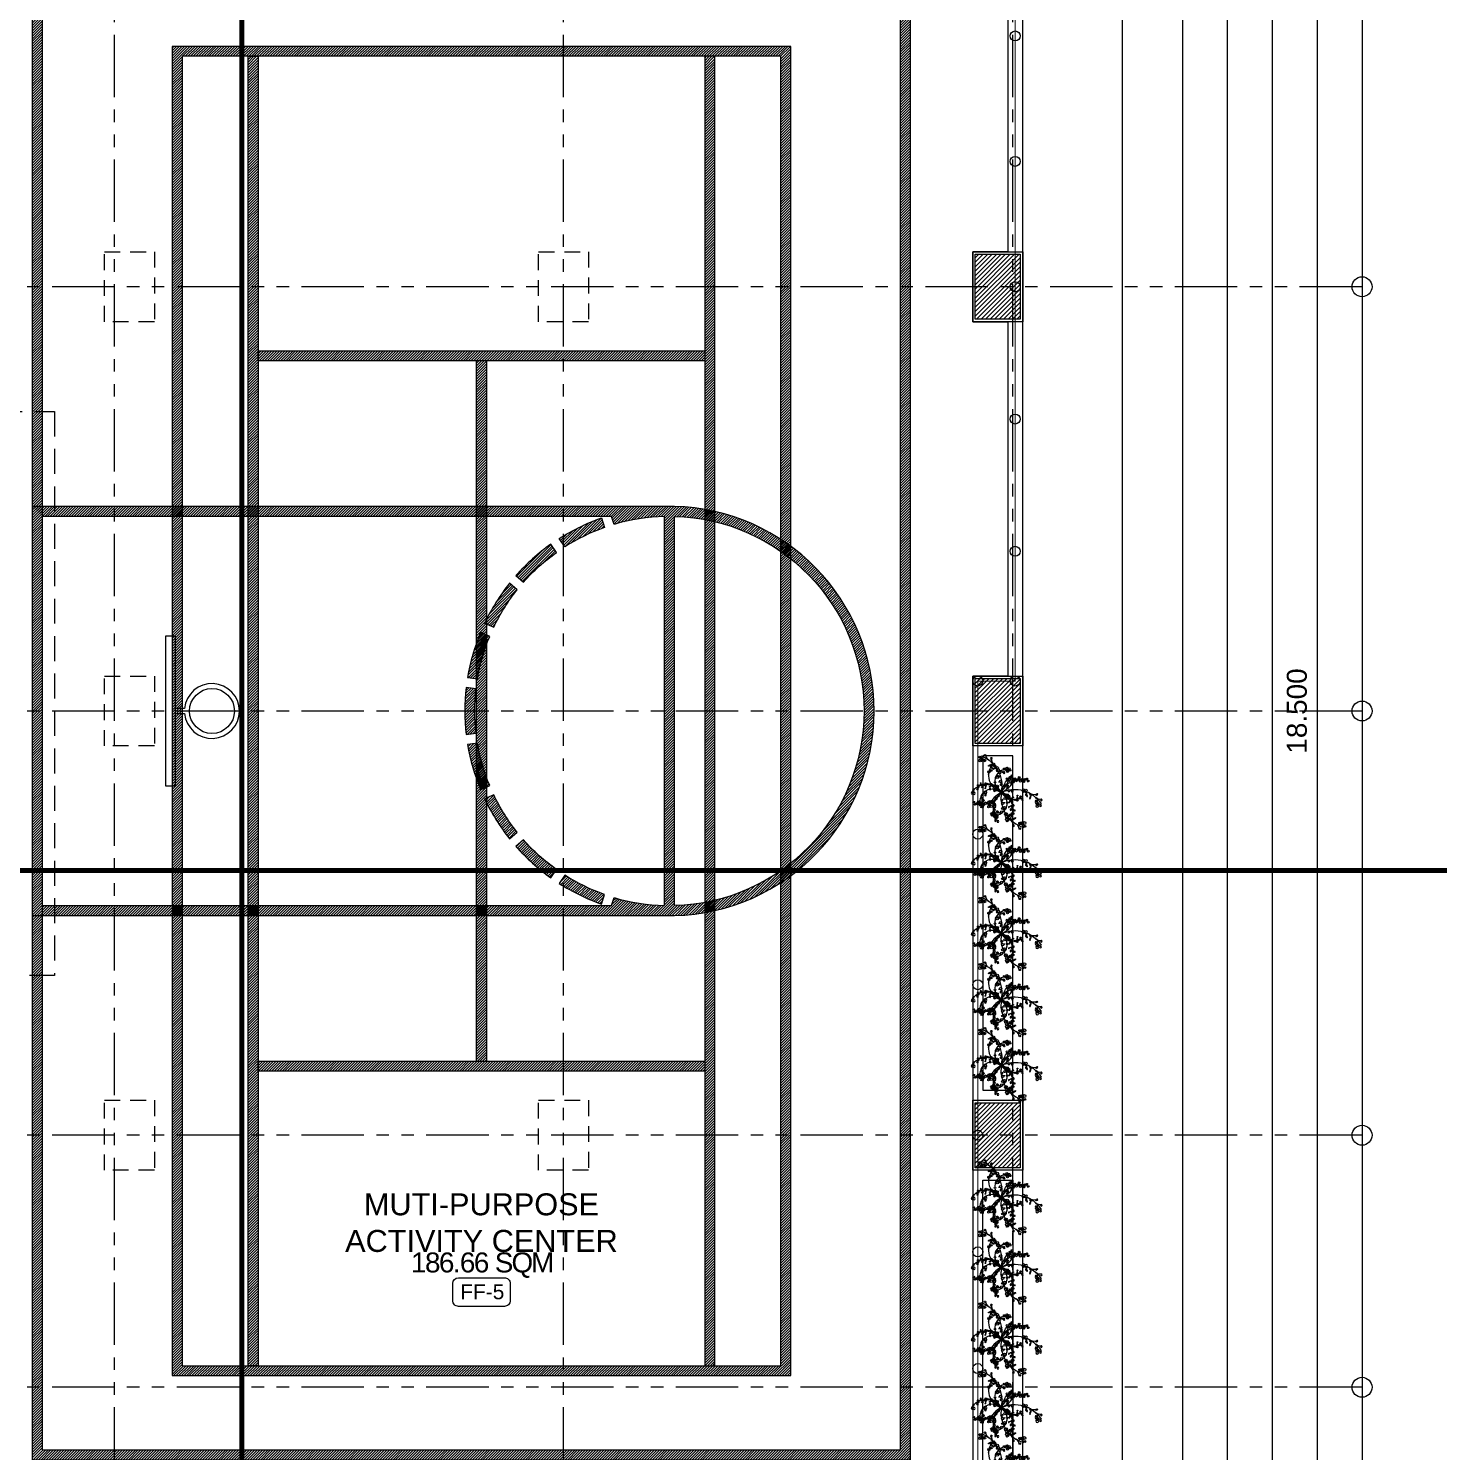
# Model space of a CAD drawing. Header units: metres. Extents: x -12400 to 1, y 0 to 106422.
# Drawn here: x -11994.42 to -11980.29, y 106390.4 to 106404.66 of the extents above; entities that cross this region are included whole.
import ezdxf

# ---------------------------------------------------------------- set-up
doc = ezdxf.new("R2010")
doc.units = ezdxf.units.M
doc.header["$PDMODE"] = 35
for name, pattern in [('CENTER', [2, 1.25, -0.25, 0.25, -0.25]), ('HIDDEN', [0.375, 0.25, -0.125]), ('HIDDEN2', [4.762499999999999, 3.175, -1.5875]), ('PHANTOM2', [1.25, 0.625, -0.125, 0.125, -0.125, 0.125, -0.125])]:
    doc.linetypes.add(name, pattern=pattern)
doc.layers.add('.05 (2)', color=8, linetype='Continuous', lineweight=20, transparency=0.3)
for name, color, linetype, lineweight in [('0.1', 1, 'Continuous', 9), ('A-DIM-100', 8, 'Continuous', 0), ('DIM 001', 251, 'Continuous', 13), ('W', 140, 'Continuous', 80)]:
    doc.layers.add(name, color=color, linetype=linetype, lineweight=lineweight)
for name, color, linetype in [('A-FURN', 1, 'Continuous'), ('AR-HIDDEN LINES', 8, 'HIDDEN2'), ('SCH-FLR', 224, 'Continuous'), ('stone', 15, 'Continuous'), ('txt', 2, 'Continuous')]:
    doc.layers.add(name, color=color, linetype=linetype)
doc.layers.add('GUIDELINES', color=206, linetype='Continuous', plot=False)
doc.styles.add('arial', font='arial.ttf')
doc.styles.add('Arial-Bold', font='arial.ttf')
doc.styles.add('DIMTXT-100', font='arial.ttf')
doc.styles.add('swis721', font='swiss.ttf')
doc.dimstyles.new('D-100', dxfattribs={"dimtxt": 0.2, "dimasz": 0.15, "dimexe": 0.1, "dimexo": 0.1, "dimgap": 0.1, "dimtad": 1, "dimdec": 3, "dimzin": 4, "dimdsep": 46, "dimtxsty": 'DIMTXT-100', "dimblk": 'ARCHTICK', "dimcen": 0.2, "dimdle": 0.1, "dimclrd": 8, "dimclre": 8, "dimclrt": 2, "dimadec": 0, "dimazin": 1, "dimtfac": 1, "dimtdec": 3, "dimtofl": 0, "dimtmove": 2, "dimatfit": 3, "dimfxl": 1, "dimarcsym": 0})
doc.dimstyles.new('DIM 200', dxfattribs={"dimtxt": 200, "dimasz": 1, "dimexe": 0, "dimexo": 40, "dimgap": 50, "dimtad": 1, "dimtoh": 1, "dimdec": 0, "dimlfac": 2, "dimtxsty": 'swis721', "dimblk": 'CIR', "dimcen": 0, "dimclrd": 155, "dimclre": 155, "dimclrt": 4, "dimadec": 0, "dimazin": 0, "dimtfac": 1, "dimtdec": 0, "dimtix": 1, "dimtmove": 1, "dimatfit": 3, "dimldrblk": 'CIR', "dimfxl": 0, "dimarcsym": 0})
pattern_1 = [(45, (-1778.118195197185, 422.8638645163301), (-0.01325825214724777, 0.01325825214724777), [])]
pattern_2 = [(45, (-1818.329662423383, 420.7221978496673), (-0.01325825214724777, 0.01325825214724777), [])]

# ---------------------------------------------------------------- blocks, each defined once
blk = doc.blocks.new('CIR')
at = {"color": 4}
blk.add_circle((0, 0), 50, dxfattribs=at)
blk = doc.blocks.new('plann')
at = {"layer": '.05 (2)'}
for centre, radius in [((100745.621851946, 209025.0838661411), 8.085483303578684), ((100750.2072398642, 209000.8601453253), 11.07735672438507), ((100766.6371058917, 209017.0976333781), 7.460537794825279), ((100789.5106441566, 208998.2413886746), 7.268353060690103), ((100812.1101617445, 208962.2331520323), 7.464951094189139), ((100832.089378386, 208962.2331520323), 6.357039244867514), ((100895.7318915195, 208965.4344029367), 11.81754351106629), ((100944.879356222, 209003.570155864), 9.17182806530626), ((100962.6008570934, 208968.4853238121), 7.290490939426003), ((101010.5985096632, 208948.9089217423), 13.70517436788927), ((101052.2531128934, 209014.9061583568), 2.978273743608588), ((101053.1112415855, 209029.9633624847), 3.062373412504849), ((101059.2210045914, 209029.8867683086), 4.275672750071239), ((101069.4000367151, 209001.9353060658), 7.670635745195717), ((101107.7759025275, 209000.8080532975), 8.003301822677859), ((101110.1140378918, 208971.85187604), 10.12353686893766), ((101126.5044688988, 208978.1153666071), 6.555605058917853), ((100659.4860021454, 208861.0975664339), 12.24301896135029), ((100661.7939572996, 208840.2053467846), 3.946556839840763), ((100669.2857242027, 208829.9099202663), 4.454997284052398), ((100680.1931692238, 208870.9909652306), 13.54692480060024), ((100670.6216227025, 208859.0939052666), 3.092415733521642), ((100774.7145918194, 208900.0558134797), 9.993945231125123), ((100805.9683169139, 208906.9569148438), 8.067618562668352), ((100820.8433287043, 208853.8686213731), 11.4382336774981), ((100816.2883045839, 208842.2273123407), 5.784496846844907), ((100842.3098469666, 208868.8194274311), 10.95636895134108), ((100880.3763078245, 208908.4128147956), 1.918703915955601), ((100907.3209787775, 208892.5700341146), 3.305389723679367), ((100926.985616614, 208945.8208427343), 9.783851448644857), ((100977.6659181044, 208843.7874785104), 7.024356077515585), ((100980.8732663544, 208857.6165741197), 7.538193881427655), ((100995.2346058625, 208859.2727319846), 8.307801194552669), ((101016.5822429947, 208930.1373027821), 8.003301822677859), ((101018.8820588449, 208948.9089217423), 8.283549181661717), ((101044.560453168, 208886.3343448428), 5.822243916915897), ((101048.8026029354, 208925.5980617451), 9.707665154187318), ((101054.1622421499, 208891.5103094891), 7.434371180747211), ((101059.3259177333, 208856.6158318615), 7.587899926938496), ((101066.8304214346, 208860.3443994232), 8.379725047090803), ((101069.954064342, 208833.4912757028), 7.993369974879379), ((101067.366597478, 208912.2921648995), 2.469873575679715), ((101082.4583476409, 208841.1285766108), 8.86998896145972), ((101082.909246586, 208886.1536912228), 7.257401672660032), ((101089.9543741972, 208861.1321295017), 8.443677768808028), ((100551.3476712062, 208746.4131811285), 6.936586703684385), ((100571.2008211272, 208700.8956218266), 8.613753629261224), ((100573.3654600033, 208805.2867176271), 5.170793612011959), ((100582.0640172503, 208803.5704782944), 4.813583393958625), ((100587.0068871014, 208723.0889024155), 6.375570604398656), ((100601.3720187852, 208706.7657000444), 13.45095243587666), ((100600.0887835105, 208737.7556696756), 10.18360931881298), ((100599.6105993985, 208749.2262873613), 7.173131648582058), ((100613.2237509054, 208810.9021766099), 3.324343804959784), ((100631.5149138632, 208822.7342897207), 6.396539727507787), ((100631.7700065326, 208804.9635599669), 0.9703809477793424), ((100639.5727116704, 208796.4687491193), 4.37932962711597), ((100644.6525830034, 208786.7897088045), 4.1366484467798), ((100663.0426005321, 208816.1826849087), 4.681373059413653), ((100802.1945470968, 208768.5000546281), 5.995329890825713), ((100803.5851496345, 208723.0975345954), 3.575175391415704), ((100808.4620886795, 208790.1838676108), 6.232150611132645), ((100816.5947332833, 208728.3529204531), 7.094645636624513), ((100817.6962215985, 208753.2679823784), 3.989070774101368), ((100820.3568490968, 208766.8767781619), 6.485717049513394), ((100820.3497272058, 208817.3041457638), 5.009697050275178), ((100821.2900018059, 208742.9003055019), 3.869804670435259), ((100829.5837676327, 208806.1981068233), 3.7874320322085), ((100836.4195552253, 208739.4751541717), 6.75019049837332), ((100846.3315880805, 208766.9895064644), 3.345732561189016), ((100967.4339805045, 208807.7518499441), 10.94759900930381), ((100965.9235846536, 208708.6240812832), 3.371881778273964), ((100973.6177242525, 208741.7410282661), 9.261978152497846), ((100978.1531664414, 208776.0989292136), 8.294698797427847), ((100976.9547464144, 208705.294021797), 6.239215643356137), ((100984.6474061398, 208726.4986424579), 5.634827497598689), ((100984.8635601572, 208713.3245132574), 4.637659565206861), ((100987.6727299541, 208750.4712336711), 4.672939461707322), ((100992.5713864746, 208764.2823559741), 5.626821826004996), ((101007.8818274665, 208751.832413939), 8.069680678083827), ((100976.0614577967, 208671.7615382185), 7.574233475647392), ((100990.7909315688, 208699.632446557), 6.391792528476597), ((100995.3604725424, 208683.5477538828), 6.354905336346801)]:
    blk.add_circle(centre, radius, dxfattribs=at)
for centre, radius, start, end in [((100757.7749023269, 209005.7552351885), 14.19624947822105, 74.0788418427666, 187.3830743059856), ((100766.6239410771, 209028.9066752879), 10.71426508150137, 170.3156789016703, 242.4547340089757), ((100666.5936374505, 208808.3723289863), 231.4626282387932, 26.44609355556747, 65.74743849598423), ((100785.9121410696, 208963.0197021385), 39.11857111562234, 76.97343908289388, 117.3946915093492), ((100831.3746250868, 208949.5615439552), 17.10497891439347, 74.02210951754645, 182.4512948644913), ((101024.0699089631, 208869.0387784351), 156.108408346093, 48.62980157118395, 164.2337554479626), ((100970.8331618532, 208858.0750470047), 110.7167560323819, 359.6919777368823, 151.1750402264711), ((100991.1646765269, 208945.3622507437), 23.91661243404337, 330.6128488141759, 45.349849549443), ((101037.7569352096, 209046.3867294655), 22.48292034580389, 252.0243508802548, 322.6590351494019), ((101025.1784691526, 208986.1927931329), 41.11927067442708, 6.579238590879068, 67.76671035253455), ((101067.1306001391, 208978.4125694909), 49.21964823284702, 343.6801977205684, 23.15040319556208), ((100830.2706620397, 208636.3650812001), 278.5185080152134, 81.00124592277953, 164.2084522966925), ((100573.3654600033, 208890.3024539099), 85.01573628271606, 267.8698849563244, 327.0518372679477), ((100711.9093334971, 208835.6755165077), 47.46678833367289, 131.9264359433871, 201.5020044098311), ((100809.5504794148, 208887.5597105483), 26.54769121830601, 99.30225832243055, 195.8875743002008), ((100934.0683168822, 208802.8540223371), 124.1869045539794, 119.01410487329, 207.5699519176917), ((100866.1799803205, 208846.0540273988), 51.6032068875539, 188.3536380124137, 227.5540028513952), ((100850.0395385851, 208867.2954465035), 18.29317042138473, 142.8301150978964, 243.4099857569715), ((100792.6960597456, 208728.4557739701), 200.180824370941, 350.5395655645809, 66.08843573451264), ((100990.4106075151, 208940.7147232976), 92.45038727953717, 238.2011879067397, 266.1966571418652), ((101015.8194246455, 208920.0414167429), 41.00865955405207, 321.3453351757134, 12.64729817253782), ((101015.4793976596, 208902.1453448826), 62.97380396869414, 323.5016736571558, 348.094159491438), ((101073.8790587283, 208853.157540755), 8.803395698877162, 263.3834659534638, 29.405046788485), ((101089.9543741972, 208861.1321295017), 8.943189547697488, 199.9886250857053, 324.2132236102335), ((100544.2517885149, 208805.0735753149), 53.59892302099794, 274.3408343153555, 331.7126398384247), ((100621.401281838, 208692.6779406825), 50.86862037601054, 126.3607300321879, 170.7032896794579), ((96917.86482984602, 207333.9061353596), 3931.026404809947, 20.44064900759552, 21.27791524525765), ((100663.4030599091, 208826.1884444212), 38.0939074658779, 181.8348119607192, 245.8861765306702), ((100792.553250015, 208790.1564751085), 17.89713448027328, 289.4924082757853, 5.513537759974456), ((100793.5638625278, 208747.9049942974), 26.75511637324107, 285.120667551029, 17.47060246660466), ((100856.6355316661, 208778.1205864533), 43.61370357672958, 184.8561881351438, 250.1853941278239), ((100841.1585979062, 208837.198081904), 68.7234802586334, 245.9745785185244, 275.3638009103012), ((100917.2221058207, 208799.9864002769), 56.62664799273293, 332.1199279392443, 32.83436803659832), ((100960.3200593703, 208740.7116692563), 32.57319139311319, 279.9057956567798, 353.6084079189347), ((101654.3096225544, 208064.4748729865), 966.1454159009793, 133.4861568557097, 135.2111603395013), ((100978.5287285032, 208731.3742014536), 35.77908434883926, 28.48969400056349, 72.26369714491295), ((100965.3853920938, 208699.9883189431), 25.16292248803045, 271.2255537404903, 349.8472060698725), ((100995.3604725424, 208690.6791301219), 7.131376239086489, 136.889628398624, 315.0951090144598)]:
    blk.add_arc(centre, radius, start, end, dxfattribs=at)
blk = doc.blocks.new('ROOFDECKCOL')
h = blk.add_hatch()
h.set_pattern_fill('ANSI31', color=8, scale=0.01)
h.set_pattern_definition([(45, (11975.8129679257, -106287.5702236537), (-0.02245064030267288, 0.02245064030267288), [])])
h.paths.add_polyline_path([(0.02499999999236024, 18.02499999997963), (0.4749999999930878, 18.02499999997963), (0.4749999999930878, 18.67499999998836), (0.02499999999236024, 18.67499999998836)])
h.paths.add_polyline_path([(4.924999999993815, 18.67499999998836), (4.924999999993815, 18.22499999997672), (4.274999999994179, 18.22499999997672), (4.274999999994179, 18.67499999998836)])
h.paths.add_polyline_path([(9.174999999993815, 18.02499999997963), (8.724999999993088, 18.02499999997963), (8.724999999993088, 18.67499999998836), (9.174999999993815, 18.67499999998836)])
h.paths.add_polyline_path([(13.42499999999382, 17.52499999997963), (13.42499999999382, 17.97499999999127), (12.77499999999418, 17.97499999999127), (12.77499999999418, 17.52499999997963)])
h.paths.add_polyline_path([(17.02499999999236, 18.02499999997963), (17.47499999999309, 18.02499999997963), (17.47499999999309, 18.67499999998836), (17.02499999999236, 18.67499999998836)])
h.paths.add_polyline_path([(21.27499999999236, 18.67499999998836), (21.27499999999236, 18.22499999997672), (21.924999999992, 18.22499999997672), (21.924999999992, 18.67499999998836)])
h.paths.add_polyline_path([(26.174999999992, 18.02499999997963), (25.72499999999127, 18.02499999997963), (25.72499999999127, 18.67499999998836), (26.174999999992, 18.67499999998836)])
h.paths.add_polyline_path([(26.174999999992, 13.27499999997963), (25.72499999999127, 13.27499999997963), (25.72499999999127, 13.92499999998836), (26.174999999992, 13.92499999998836)])
h.paths.add_polyline_path([(26.174999999992, 9.024999999979627), (25.72499999999127, 9.024999999979627), (25.72499999999127, 9.674999999988358), (26.174999999992, 9.674999999988358)])
h.paths.add_polyline_path([(26.174999999992, 4.774999999979627), (25.72499999999127, 4.774999999979627), (25.72499999999127, 5.424999999988358), (26.174999999992, 5.424999999988358)])
h.paths.add_polyline_path([(26.174999999992, 0.02499999999417923), (25.72499999999127, 0.02499999999417923), (25.72499999999127, 0.6750000000029104), (26.174999999992, 0.6750000000029104)])
h.paths.add_polyline_path([(21.27499999999236, 0.02499999999417923), (21.27499999999236, 0.4750000000058208), (21.924999999992, 0.4750000000058208), (21.924999999992, 0.02499999999417923)])
h.paths.add_polyline_path([(17.02499999999236, 0.02499999999417923), (17.47499999999309, 0.02499999999417923), (17.47499999999309, 0.6750000000029104), (17.02499999999236, 0.6750000000029104)])
h.paths.add_polyline_path([(13.42499999999382, 1.024999999994179), (13.42499999999382, 1.475000000005821), (12.77499999999418, 1.475000000005821), (12.77499999999418, 1.024999999994179)])
h.paths.add_polyline_path([(9.174999999993815, 0.02499999999417923), (8.724999999993088, 0.02499999999417923), (8.724999999993088, 0.6750000000029104), (9.174999999993815, 0.6750000000029104)])
h.paths.add_polyline_path([(4.924999999993815, 0.02499999999417923), (4.924999999993815, 0.4750000000058208), (4.274999999994179, 0.4750000000058208), (4.274999999994179, 0.02499999999417923)])
h.paths.add_polyline_path([(0.0249999999996362, 0.02499999999417923), (0.4250000000010914, 0.02499999999417923), (0.4250000000010914, 0.4250000000029104), (0.0249999999996362, 0.4250000000029104)])
h.paths.add_polyline_path([(0.02499999999236024, 9.024999999979627), (0.4749999999930878, 9.024999999979627), (0.4749999999930878, 9.674999999988358), (0.02499999999236024, 9.674999999988358)])
h.paths.add_polyline_path([(0.02499999999236024, 13.27499999997963), (0.4749999999930878, 13.27499999997963), (0.4749999999930878, 13.92499999998836), (0.02499999999236024, 13.92499999998836)])
at = {"color": 8, "linetype": 'HIDDEN2', "ltscale": 0.05}
for p, q in [((16.99999999999272, 13.24999999998545), (16.99999999999272, 13.94999999998254)), ((16.99999999999272, 13.94999999998254), (17.49999999999272, 13.94999999998254)), ((17.49999999999272, 13.94999999998254), (17.49999999999272, 13.24999999998545)), ((21.34999999999309, 13.24999999998545), (21.34999999999309, 13.94999999998254)), ((21.34999999999309, 13.94999999998254), (21.84999999999309, 13.94999999998254)), ((21.84999999999309, 13.94999999998254), (21.84999999999309, 13.24999999998545)), ((17.49999999999272, 13.24999999998545), (16.99999999999272, 13.24999999998545)), ((21.84999999999309, 13.24999999998545), (21.34999999999309, 13.24999999998545)), ((16.99999999999272, 8.999999999985448), (16.99999999999272, 9.699999999982538)), ((16.99999999999272, 9.699999999982538), (17.49999999999272, 9.699999999982538)), ((17.49999999999272, 9.699999999982538), (17.49999999999272, 8.999999999985448)), ((17.49999999999272, 8.999999999985448), (16.99999999999272, 8.999999999985448)), ((16.99999999999272, 4.749999999985448), (16.99999999999272, 5.449999999982538)), ((16.99999999999272, 5.449999999982538), (17.49999999999272, 5.449999999982538)), ((17.49999999999272, 5.449999999982538), (17.49999999999272, 4.749999999985448)), ((21.34999999999309, 4.749999999985448), (21.34999999999309, 5.449999999982538)), ((21.34999999999309, 5.449999999982538), (21.84999999999309, 5.449999999982538)), ((21.84999999999309, 5.449999999982538), (21.84999999999309, 4.749999999985448)), ((17.49999999999272, 4.749999999985448), (16.99999999999272, 4.749999999985448)), ((21.84999999999309, 4.749999999985448), (21.34999999999309, 4.749999999985448))]:
    blk.add_line(p, q, dxfattribs=at)
at = {"color": 7}
for points in [[(26.19999999999163, 13.24999999998545), (25.69999999999163, 13.24999999998545), (25.69999999999163, 13.94999999998254), (26.19999999999163, 13.94999999998254)], [(26.19999999999163, 8.999999999985448), (25.69999999999163, 8.999999999985448), (25.69999999999163, 9.699999999982538), (26.19999999999163, 9.699999999982538)], [(26.19999999999163, 4.749999999985448), (25.69999999999163, 4.749999999985448), (25.69999999999163, 5.449999999982538), (26.19999999999163, 5.449999999982538)]]:
    blk.add_lwpolyline(points, close=True, dxfattribs=at)
at = {"layer": 'stone', "color": 5}
for points in [[(26.174999999992, 13.27499999997963), (25.72499999999127, 13.27499999997963), (25.72499999999127, 13.92499999998836), (26.174999999992, 13.92499999998836)], [(26.174999999992, 9.024999999979627), (25.72499999999127, 9.024999999979627), (25.72499999999127, 9.674999999988358), (26.174999999992, 9.674999999988358)], [(26.174999999992, 4.774999999979627), (25.72499999999127, 4.774999999979627), (25.72499999999127, 5.424999999988358), (26.174999999992, 5.424999999988358)]]:
    blk.add_lwpolyline(points, close=True, dxfattribs=at)
blk = doc.blocks.new('FP_ROOFDECK')
at = {"layer": 'AR-HIDDEN LINES'}
h = blk.add_hatch(dxfattribs=at)
h.set_pattern_fill('ANSI31', color=256, scale=0.15)
h.set_pattern_definition(pattern_1)
h.paths.add_polyline_path([(25.97748595194389, 17.74999999998545), (17.37748595201629, 17.74999999998545), (17.37748595209268, 2.949999999982538), (25.97748595202211, 2.949999999982538)], flags=16)
h.paths.add_polyline_path([(26.07748595194425, 17.84999999997672), (17.2774859520141, 17.84999999997672), (17.27748595209414, 2.849999999976717), (26.07748595202247, 2.849999999976717)])
h = blk.add_hatch(dxfattribs=at)
h.set_pattern_fill('ANSI31', color=256, scale=0.15)
h.set_pattern_definition(pattern_1)
h.paths.add_polyline_path([(25.97748595194389, 17.74999999998545), (17.37748595201629, 17.74999999998545), (17.37748595209268, 2.949999999982538), (25.97748595202211, 2.949999999982538)], flags=16)
h.paths.add_polyline_path([(26.07748595194425, 17.84999999997672), (17.2774859520141, 17.84999999997672), (17.27748595209414, 2.849999999976717), (26.07748595202247, 2.849999999976717)])
h = blk.add_hatch(dxfattribs=at)
h.set_pattern_fill('ANSI31', color=256, scale=0.15)
h.set_pattern_definition(pattern_2)
h.paths.add_polyline_path([(24.87748595205449, 17.00833333331684), (18.67748595205376, 17.00833333331684), (18.67748595205376, 3.691666666651145), (24.87748595205449, 3.691666666651145)])
h.paths.add_polyline_path([(24.77748595205412, 16.90833333331102), (18.77748595205412, 16.90833333331102), (18.77748595205412, 3.791666666642413), (24.77748595205412, 3.791666666642413)], flags=16)
h.paths.add_polyline_path([(24.11498595205376, 16.90833333331102), (24.01498595205339, 16.90833333331102), (24.01498595205339, 3.791666666642413), (24.11498595205376, 3.791666666642413)], flags=0)
h.paths.add_polyline_path([(19.43998595205449, 16.90833333331102), (19.53998595205485, 16.90833333331102), (19.53998595205485, 3.791666666642413), (19.43998595205449, 3.791666666642413)], flags=0)
h = blk.add_hatch(dxfattribs=at)
h.set_pattern_fill('ANSI31', color=256, scale=0.15)
h.set_pattern_definition(pattern_2)
h.paths.add_polyline_path([(24.87748595205449, 17.00833333331684), (18.67748595205376, 17.00833333331684), (18.67748595205376, 3.691666666651145), (24.87748595205449, 3.691666666651145)])
h.paths.add_polyline_path([(24.77748595205412, 16.90833333331102), (18.77748595205412, 16.90833333331102), (18.77748595205412, 3.791666666642413), (24.77748595205412, 3.791666666642413)], flags=16)
h.paths.add_polyline_path([(24.11498595205376, 16.90833333331102), (24.01498595205339, 16.90833333331102), (24.01498595205339, 3.791666666642413), (24.11498595205376, 3.791666666642413)], flags=0)
h.paths.add_polyline_path([(19.43998595205449, 16.90833333331102), (19.53998595205485, 16.90833333331102), (19.53998595205485, 3.791666666642413), (19.43998595205449, 3.791666666642413)], flags=0)
h = blk.add_hatch(dxfattribs=at)
h.set_pattern_fill('ANSI31', color=256, scale=0.15)
h.set_pattern_definition(pattern_2)
h.paths.add_polyline_path([(24.11498595205376, 16.90833333331102), (24.01498595205339, 16.90833333331102), (24.01498595205339, 3.791666666642413), (24.11498595205376, 3.791666666642413)])
h.paths.add_polyline_path([(19.43998595205449, 16.90833333331102), (19.53998595205485, 16.90833333331102), (19.53998595205485, 3.791666666642413), (19.43998595205449, 3.791666666642413)])
h.paths.add_polyline_path([(19.53998595205485, 13.85833333332266), (19.53998595205485, 13.95833333331393), (24.01498595205339, 13.95833333331393), (24.01498595205339, 13.85833333332266)])
h.paths.add_polyline_path([(19.53998595205485, 6.741666666654055), (19.53998595205485, 6.841666666645324), (24.01498595205339, 6.841666666645324), (24.01498595205339, 6.741666666654055)])
h.paths.add_polyline_path([(21.72748595205485, 13.85833333332266), (21.82748595205339, 13.85833333332266), (21.82748595205339, 6.841666666645324), (21.72748595205485, 6.841666666645324)])
h = blk.add_hatch(dxfattribs=at)
h.set_pattern_fill('ANSI31', color=256, scale=0.15)
h.set_pattern_definition(pattern_1)
h.paths.add_polyline_path([(23.61081928538806, 12.29935886894236, 0.06568012626958226), (23.10697401680409, 12.21969393709151), (23.08092785591725, 12.29999999998836), (21.77748595205412, 12.29999999998836), (21.77748595205412, 12.39999999997963), (23.71081928538661, 12.39999999997963), (23.71081928538661, 12.39939015317941, -0.4070870297316802), (25.71081928538661, 10.34999999997672), (25.61081928538806, 10.34999999997672, 0.4067224467376107), (23.71081928538661, 12.29935886894236), (23.71081928538661, 10.34999999997672), (23.61081928538806, 10.34999999997672)])
h.paths.add_polyline_path([(23.61081928538806, 10.34999999997672), (23.71081928538661, 10.34999999997672), (23.71081928538661, 8.400641131025623, 0.4067224467376113), (25.61081928538806, 10.34999999997672), (25.71081928538661, 10.34999999997672, -0.407087029731682), (23.71081928538661, 8.300609846788575), (23.71081928538661, 8.299999999988358), (21.77748595205412, 8.299999999988358), (21.77748595205412, 8.399999999979627), (23.08092785591725, 8.399999999979627), (23.10697401680409, 8.48030606287648, 0.06568012626958225), (23.61081928538806, 8.400641131025623)])
h.paths.add_polyline_path([(17.27748595205412, 10.34999999997672), (17.37748595205449, 10.34999999997672), (17.37748595205449, 8.399999999979627), (21.77748595205412, 8.399999999979627), (21.77748595205412, 8.299999999988358), (17.27748595205412, 8.299999999988358)])
h.paths.add_polyline_path([(17.27748595205412, 12.39999999997963), (21.77748595205412, 12.39999999997963), (21.77748595205412, 12.29999999998836), (17.37748595205449, 12.29999999998836), (17.37748595205449, 10.34999999997672), (17.27748595205412, 10.34999999997672)])
h.paths.add_polyline_path([(22.98099092456687, 12.28399415711465), (23.01185206558512, 12.18884244772198, 0.05708245785468814), (22.61287862896097, 11.99448179696628), (22.55697589907504, 12.07743444982043, -0.05771010544718863)], flags=17)
h.paths.add_polyline_path([(22.47404918920074, 12.02154920320027), (22.52995191908667, 11.93859655034612, 0.05708245785471925), (22.2000419128708, 11.64175441469706), (22.12343236398374, 11.70607575520989, -0.05771010544716729)], flags=17)
h.paths.add_polyline_path([(22.05913113962561, 11.62949016552011), (22.13574068851449, 11.56516882502183, 0.05708245785479207), (21.90047576061988, 11.18886272702366), (21.80909979607895, 11.22956519536092, -0.05771010544720956)], flags=17)
h.paths.add_polyline_path([(21.77748595205412, 11.13417504564859), (21.85978602174873, 11.09751533980307, 0.03280480981464033), (21.77748595205412, 10.85552502959035)])
h.paths.add_polyline_path([(21.76841005720962, 11.13821780814033), (21.77748595205412, 11.13417504564859), (21.77748595205412, 10.85552502959035, 0.02423227119372302), (21.73740891849229, 10.67092454021622), (21.63835194858984, 10.68485201444128, -0.05771010544718917)])
h.paths.add_polyline_path([(21.62442883010408, 10.58582602404931), (21.72348580000653, 10.57189854982425, 0.02851801699398321), (21.71081928538661, 10.34999999997672), (21.61081928538624, 10.34999999997672, -0.02883106752500124)])
h.paths.add_polyline_path([(21.61081928538624, 10.34999999997672), (21.71081928538661, 10.34999999997672, 0.02851801699394674), (21.72348580000653, 10.12810145012918), (21.62442883010408, 10.11417397590412, -0.02883106752498043)])
h.paths.add_polyline_path([(21.63835194858984, 10.01514798552671), (21.73740891849229, 10.02907545975177, 0.02423227119373619), (21.77748595205412, 9.844474970377632), (21.77748595205412, 9.565824954319396), (21.7684100572078, 9.561782191813109, -0.05771010544718419)])
h.paths.add_polyline_path([(21.77748595205412, 9.844474970377632, 0.03280480981464923), (21.85978602174873, 9.602484660164919), (21.77748595205412, 9.565824954319396)])
h.paths.add_polyline_path([(21.80909979607895, 9.470434804607066), (21.90047576061988, 9.511137272944325, 0.05708245785470416), (22.13574068851267, 9.134831174946157), (22.05913113962561, 9.070509834433324, -0.05771010544716752)], flags=17)
h = blk.add_hatch(dxfattribs=at)
h.set_pattern_fill('ANSI31', color=256, scale=0.15)
h.set_pattern_definition(pattern_1)
h.paths.add_polyline_path([(22.2000419128708, 9.058245585256373), (22.12343236398374, 8.993924244758091, 0.05771010544718332), (22.47404918920074, 8.678450796753168), (22.52995191908667, 8.761403449621866, -0.05708245785473025)])
h.paths.add_polyline_path([(22.61287862896097, 8.705518203001702), (22.55697589907504, 8.622565550147556, 0.05771010544719091), (22.98099092456687, 8.416005842853338), (23.01185206558512, 8.511157552246004, -0.05708245785477437)])
at = {"color": 1}
blk.add_lwpolyline([(10.20000000000073, 20.69999999998254), (0, 20.69999999998254), (0, 0), (11.20000000000073, 0), (11.20000000000073, 1), (16.99999999999636, 1), (16.99999999999636, 0), (28.19999999999891, 0), (28.19999999999891, 20.69999999998254), (18.00000000001819, 20.69999999998254)], dxfattribs=at)
at = {"color": 3}
for points in [[(18, 1), (27.19999999999891, 1), (27.19999999999891, 19.69999999998254)], [(27.05000000000473, 18.99999999998545), (27.05000000000473, 14.94999999998254), (26.69999999999891, 14.94999999998254), (26.69999999999891, 14.24999999998545), (27.05000000000473, 14.24999999998545), (27.05000000000473, 10.69999999998254), (26.69999999999891, 10.69999999998254), (26.70000000000073, 1.499999999985448), (18.5, 1.499999999985448)]]:
    blk.add_lwpolyline(points, dxfattribs=at)
at = {"color": 2, "linetype": 'HIDDEN2', "ltscale": 0.05}
blk.add_lwpolyline([(18.07500000001892, 19.62500000005821, 0.01, 0.01, 0), (27.12499999998181, 19.62500000005821, 0.01, 0.01, 0), (27.12499999998181, 10.65000000005239, 0.01, 0.01, 0), (26.75000000001637, 10.65000000005239, 0.01, 0.01, 0), (26.75000000001819, 1.450000000055297, 0.01, 0.01, 0), (18.07500000000073, 1.44999999992433, 0.01, 0.01, 0), (18.07500000000073, 2.100000000122236, 0.01, 0.01, 0), (16.84999999999673, 2.100000000034925, 0, 0, 0)], format="xyseb", dxfattribs=at)
at = {"color": 2, "linetype": 'HIDDEN'}
blk.add_lwpolyline([(10.92500000000473, 13.34999999988941), (17.49999999999818, 13.34999999988941), (17.49999999999818, 7.699999999982538), (10.92500000000473, 7.699999999982538)], close=True, dxfattribs=at)
at = {"color": 1}
for points in [[(26.80000000000109, 6.55000000000291), (27.09999999999854, 6.55000000000291), (27.09999999999854, 9.899999999979627), (26.80000000000109, 9.899999999979627)], [(26.80000000000109, 5.649999999979627), (27.09999999999854, 5.649999999979627), (27.09999999999854, 1.80000000000291), (26.80000000000109, 1.80000000000291)]]:
    blk.add_lwpolyline(points, close=True, dxfattribs=at)
for centre in [(27.12499999998181, 17.11250000003201), (27.12499999997999, 15.85625000001164), (27.12499999997999, 14.60000000000582), (27.12499999997999, 13.27500000002328), (27.12499999998181, 11.95000000004075), (26.75000000001637, 10.65000000005239), (27.12499999998181, 10.65000000005239), (26.75000000001637, 9.11666666669771), (26.75000000001637, 7.608333333322662), (26.75000000000182, 6.100000000005821), (26.75000000003456, 4.931249999994179), (26.75000000005275, 3.762500000011642)]:
    blk.add_circle(centre, 0.05)
at = {"layer": '0.1'}
for points in [[(26.07748595194425, 17.84999999997672), (17.2774859520141, 17.84999999997672), (17.27748595209414, 2.849999999976717), (26.07748595202247, 2.849999999976717)], [(26.07748595194425, 17.84999999997672), (17.2774859520141, 17.84999999997672), (17.27748595209414, 2.849999999976717), (26.07748595202247, 2.849999999976717)], [(25.97748595194389, 17.74999999998545), (17.37748595201629, 17.74999999998545), (17.37748595209268, 2.949999999982538), (25.97748595202211, 2.949999999982538)], [(25.97748595194389, 17.74999999998545), (17.37748595201629, 17.74999999998545), (17.37748595209268, 2.949999999982538), (25.97748595202211, 2.949999999982538)], [(24.87748595205449, 17.00833333331684), (18.67748595205376, 17.00833333331684), (18.67748595205376, 3.691666666651145), (24.87748595205449, 3.691666666651145)], [(24.87748595205449, 17.00833333331684), (18.67748595205376, 17.00833333331684), (18.67748595205376, 3.691666666651145), (24.87748595205449, 3.691666666651145)], [(24.77748595205412, 16.90833333331102), (18.77748595205412, 16.90833333331102), (18.77748595205412, 3.791666666642413), (24.77748595205412, 3.791666666642413)], [(24.77748595205412, 16.90833333331102), (18.77748595205412, 16.90833333331102), (18.77748595205412, 3.791666666642413), (24.77748595205412, 3.791666666642413)], [(19.43998595205449, 16.90833333331102), (19.53998595205485, 16.90833333331102), (19.53998595205485, 3.791666666642413), (19.43998595205449, 3.791666666642413)], [(19.43998595205449, 16.90833333331102), (19.53998595205485, 16.90833333331102), (19.53998595205485, 3.791666666642413), (19.43998595205449, 3.791666666642413)], [(24.11498595205376, 16.90833333331102), (24.01498595205339, 16.90833333331102), (24.01498595205339, 3.791666666642413), (24.11498595205376, 3.791666666642413)], [(24.11498595205376, 16.90833333331102), (24.01498595205339, 16.90833333331102), (24.01498595205339, 3.791666666642413), (24.11498595205376, 3.791666666642413)], [(19.53998595205485, 13.85833333332266), (19.53998595205485, 13.95833333331393), (24.01498595205339, 13.95833333331393), (24.01498595205339, 13.85833333332266)], [(19.53998595205485, 6.741666666654055), (19.53998595205485, 6.841666666645324), (24.01498595205339, 6.841666666645324), (24.01498595205339, 6.741666666654055)]]:
    blk.add_lwpolyline(points, close=True, dxfattribs=at)
for points in [[(21.72748595205485, 6.841666666645324), (21.72748595205485, 13.85833333332266)], [(21.82748595205339, 13.85833333332266), (21.82748595205339, 6.841666666645324)], [(23.61081928538806, 8.399999999979627), (23.61081928538806, 12.29999999998836)]]:
    blk.add_lwpolyline(points, dxfattribs=at)
for points in [[(23.71081928538661, 12.39939015317941), (23.71081928538661, 12.39999999997963), (17.27748595205412, 12.39999999997963), (17.27748595205412, 8.299999999988358), (23.71081928538661, 8.299999999988358), (23.71081928538661, 8.300609846788575, 0.9759000729485552)], [(22.61287862896097, 11.99448179696628), (22.55697589907504, 12.07743444982043, -0.05771010544718863), (22.98099092456687, 12.28399415711465), (23.01185206558512, 12.18884244772198, 0.05708245785468817)], [(23.71081928538661, 8.400641131025623), (23.71081928538661, 12.29935886894236, -0.9746794344809196)], [(22.13574068851449, 11.56516882502183), (22.05913113962561, 11.62949016552011, 0.0577101054472096), (21.80909979607895, 11.22956519536092), (21.90047576061988, 11.18886272702366, -0.05708245785479204)], [(21.85978602174873, 11.09751533980307), (21.76841005720962, 11.13821780814033, 0.05771010544718916), (21.63835194858984, 10.68485201444128), (21.73740891849229, 10.67092454021622, -0.05708245785473152)], [(21.72348580000653, 10.57189854982425), (21.62442883010408, 10.58582602404931, 0.05771010544716931), (21.62442883010408, 10.11417397590412), (21.72348580000653, 10.12810145012918, -0.05708245785474715)], [(21.73740891849229, 10.02907545975177), (21.63835194858984, 10.01514798552671, 0.05771010544718423), (21.7684100572078, 9.561782191813109), (21.85978602174873, 9.602484660164919, -0.05708245785475361)], [(21.90047576061988, 9.511137272944325), (21.80909979607895, 9.470434804607066, 0.05771010544716752), (22.05913113962561, 9.070509834433324), (22.13574068851267, 9.134831174946157, -0.05708245785470416)], [(22.2000419128708, 9.058245585256373), (22.12343236398374, 8.993924244758091, 0.05771010544718334), (22.47404918920074, 8.678450796753168), (22.52995191908667, 8.761403449621866, -0.05708245785473022)], [(22.61287862896097, 8.705518203001702), (22.55697589907504, 8.622565550147556, 0.05771010544719091), (22.98099092456687, 8.416005842853338), (23.01185206558512, 8.511157552246004, -0.05708245785477433)]]:
    blk.add_lwpolyline(points, format="xyb", close=True, dxfattribs=at)
for points in [[(23.61081928538806, 12.29935886894236, 0.06568012626958228), (23.10697401680409, 12.21969393709151), (23.08092785591725, 12.29999999998836), (17.37748595205449, 12.29999999998836), (17.37748595205449, 8.399999999979627), (23.08092785591725, 8.399999999979627), (23.10697401680409, 8.48030606287648, 0.06568012626958228), (23.61081928538806, 8.400641131025623)], [(22.12296530920867, 11.70646789416787), (22.2000419128708, 11.64175441469706, -0.05708245785471925), (22.52995191908667, 11.93859655034612), (22.47370837480776, 12.02205492909707)]]:
    blk.add_lwpolyline(points, format="xyb", dxfattribs=at)
at = {"layer": '0.1', "color": 2}
blk.add_lwpolyline([(18.71081928538661, 11.09999999997672), (18.61081928538806, 11.09999999997672), (18.61081928538806, 9.599999999976717), (18.71081928538661, 9.599999999976717)], close=True, dxfattribs=at)
blk.add_lwpolyline([(18.71081928538661, 10.32499999998254), (18.80362467330087, 10.32499999998254, 21.95445115013259), (18.80362467329905, 10.37499999998545), (18.71081928538661, 10.37499999998545)], format="xyb", dxfattribs=at)
blk.add_circle((19.07748595205339, 10.34999999997672), 0.225, dxfattribs=at)
at = {"layer": '0.1'}
blk.add_arc((23.66081928538733, 10.34999999997672), 2.050000000000043, 125.3740718556594, 138.5855999626484, dxfattribs=at)
blk.add_blockref('ROOFDECKCOL', (1.000000000007276, 1))
at = {"layer": 'A-FURN', "color": 0}
for p, xscale, yscale, zscale, rotation in [((-200.9688007821369, 136.624967908574), 0.00112499999999999, 0.00112499999999999, 0.00112499999999999, 266.6331332277906), ((202.0655168534522, -184.0179257665441), -0.001125, 0.001125, 0.001125, 16.35728582796039), ((262.0115522364958, -103.9481121577846), 0.001125000000000004, 0.001125000000000004, 0.001125000000000004, 90), ((-200.9688007821369, 135.9210275079531), 0.00112499999999999, 0.00112499999999999, 0.00112499999999999, 266.6331332277906), ((202.0655168534522, -184.721866167165), -0.001125, 0.001125, 0.001125, 16.35728582796039), ((262.0115522364958, -104.6520525584056), 0.001125000000000005, 0.001125000000000005, 0.001125000000000005, 90), ((-200.9688007821369, 135.2095431755297), 0.00112499999999999, 0.00112499999999999, 0.00112499999999999, 266.6331332277906), ((262.0115522364958, -105.363536890829), 0.001125000000000005, 0.001125000000000005, 0.001125000000000005, 90), ((202.0655168534522, -185.4333504995884), -0.001125, 0.001125, 0.001125, 16.35728582796039), ((-200.9688007821369, 134.5464704961778), 0.00112499999999999, 0.00112499999999999, 0.00112499999999999, 266.6331332277906), ((262.0115522364958, -106.0266095701809), 0.001125000000000004, 0.001125000000000004, 0.001125000000000004, 90), ((202.0655168534522, -186.0964231789403), -0.001125, 0.001125, 0.001125, 16.35728582796039), ((-200.9688007821369, 133.8899860603269), 0.00112499999999999, 0.00112499999999999, 0.00112499999999999, 266.6331332277906), ((202.0655168534522, -186.7529076147912), -0.001125, 0.001125, 0.001125, 16.35728582796039), ((262.0115522364958, -106.6830940060318), 0.001125000000000005, 0.001125000000000005, 0.001125000000000005, 90), ((-200.9688007821369, 132.5635351007368), 0.00112499999999999, 0.00112499999999999, 0.00112499999999999, 266.6331332277906), ((202.0655168534522, -188.0793585743959), -0.001125, 0.001125, 0.001125, 16.35728582796039), ((262.0115522364958, -108.0095449656219), 0.001125000000000004, 0.001125000000000004, 0.001125000000000004, 90), ((-200.9688007821369, 131.8677519499906), 0.00112499999999999, 0.00112499999999999, 0.00112499999999999, 266.6331332277906), ((202.0655168534522, -188.775141725142), -0.001125, 0.001125, 0.001125, 16.35728582796039), ((262.0115522364958, -108.7053281163826), 0.001125000000000004, 0.001125000000000004, 0.001125000000000004, 90), ((-200.9688007821369, 131.1485344730754), 0.00112499999999999, 0.00112499999999999, 0.00112499999999999, 266.6331332277906), ((202.0655168534522, -189.4943592020572), -0.001125, 0.001125, 0.001125, 16.35728582796039), ((262.0115522364958, -109.4245455932833), 0.001125000000000005, 0.001125000000000005, 0.001125000000000005, 90), ((-200.9688007821369, 130.4625706243532), 0.00112499999999999, 0.00112499999999999, 0.00112499999999999, 266.6331332277906), ((202.0655168534522, -190.1803230507649), -0.001125, 0.001125, 0.001125, 16.35728582796039), ((262.0115522364958, -110.1105094420054), 0.001125000000000005, 0.001125000000000005, 0.001125000000000005, 90), ((-200.9688007821369, 129.8367236153717), 0.00112499999999999, 0.00112499999999999, 0.00112499999999999, 266.6331332277906), ((262.0115522364958, -110.7363564510015), 0.001125000000000005, 0.001125000000000005, 0.001125000000000005, 90), ((202.0655168534522, -190.8061700597609), -0.001125, 0.001125, 0.001125, 16.35728582796039)]:
    blk.add_blockref('plann', p, dxfattribs=dict(at, xscale=xscale, yscale=yscale, zscale=zscale, rotation=rotation))
at = {"layer": '0.1', "color": 2, "attachment_point": 5}
for s, insert, char_height, rotation in [('{\\Fx-hlvm1s|c0;\\W0.9;\\T1.5;CHAINLINK FENCE}', (26.87499999998181, 17.11250000003201), 0.15, 90.00000000000018), ('{\\Fx-hlvm1s|c0;\\W0.9;\\T1.5;CHAINLINK FENCE}', (26.87499999998181, 12.51250000002619), 0.15, 90.00000000000018), ('{\\Fx-hlvm1s|c0;\\W0.9;\\T0.9;\\C3;LN OF LEDGE}', (28.39999999999418, 10.34999999997672), 0.22, 89.99999999999983), ('{\\Fx-hlvm1s|c0;\\W0.9;\\T1.5;CHAINLINK FENCE}', (26.52500000005239, 8.262500000011642), 0.15, 90.00000000000018), ('{\\Fx-hlvm1s|c0;\\W0.9;\\T1.5;PLANTBOX}', (27.37499999994543, 8.437499999970896), 0.15, 90.00000000000018), ('{\\Fx-hlvm1s|c0;\\W0.9;\\T1.5;CHAINLINK FENCE}', (26.52500000005239, 3.762500000011642), 0.15, 90.00000000000018), ('{\\Fx-hlvm1s|c0;\\W0.9;\\T1.5;PLANTBOX}', (27.37499999994543, 3.762500000011642), 0.15, 89.99999999999983)]:
    blk.add_mtext_dynamic_manual_height_columns(s, width=5150.828219755791, gutter_width=1, heights=[0], dxfattribs=dict(at, insert=insert, char_height=char_height, rotation=rotation))
blk = doc.blocks.new('_ArchTick')
at = {"color": 0, "linetype": 'ByBlock', "const_width": 0.15}
blk.add_lwpolyline([(-0.5, -0.5), (0.5, 0.5)], dxfattribs=at)
blk = doc.blocks.new('*D538')
at = {"layer": 'DEFPOINTS', "color": 0, "transparency": 16777216}
for p in [(-11995.07941529413, 106410.4202236537), (-11993.55441529413, 106406.3702236537), (-11995.07941529413, 106400.2202236535)]:
    blk.add_point(p, dxfattribs=at)
at = {"layer": 'DIM 001', "color": 8, "lineweight": -2, "transparency": 16777216}
for p, q in [((-11995.07941529413, 106400.3202236535), (-11995.07941529413, 106410.5202236537)), ((-11993.55441529413, 106406.4702236537), (-11993.55441529413, 106410.5202236537)), ((-11993.45441529413, 106410.4202236537), (-11995.17941529413, 106410.4202236537))]:
    blk.add_line(p, q, dxfattribs=at)
at = {"layer": 'DIM 001', "color": 8, "lineweight": -2, "transparency": 16777216, "xscale": 0.15, "yscale": 0.15, "zscale": 0.15, "rotation": 180}
blk.add_blockref('_ArchTick', (-11995.07941529413, 106410.4202236537), dxfattribs=at)
at = {"layer": 'DIM 001', "color": 8, "lineweight": -2, "transparency": 16777216, "xscale": 0.15, "yscale": 0.15, "zscale": 0.15}
blk.add_blockref('_ArchTick', (-11993.55441529413, 106410.4202236537), dxfattribs=at)
at = {"layer": 'DIM 001', "color": 2, "transparency": 16777216, "insert": (-11994.31691529413, 106410.6223382512), "char_height": 0.2, "attachment_point": 5, "style": 'DIMTXT-100'}
blk.add_mtext('1.525', dxfattribs=at)
blk = doc.blocks.new('*D565')
at = {"layer": 'DEFPOINTS', "color": 0, "transparency": 16777216}
for p in [(-11984.55441529414, 106407.0702236537), (-11984.55441529414, 106388.5702236537), (-11981.50441529414, 106388.5702236537)]:
    blk.add_point(p, dxfattribs=at)
at = {"layer": 'DIM 001', "color": 8, "lineweight": -2, "transparency": 16777216}
for p, q in [((-11981.50441529414, 106407.1702236538), (-11981.50441529414, 106388.4702236537)), ((-11984.45441529414, 106407.0702236537), (-11981.40441529414, 106407.0702236537)), ((-11984.45441529414, 106388.5702236537), (-11981.40441529414, 106388.5702236537))]:
    blk.add_line(p, q, dxfattribs=at)
at = {"layer": 'DIM 001', "color": 8, "lineweight": -2, "transparency": 16777216, "xscale": 0.15, "yscale": 0.15, "zscale": 0.15}
for p, rotation in [((-11981.50441529414, 106407.0702236537), 90), ((-11981.50441529414, 106388.5702236537), 270)]:
    blk.add_blockref('_ArchTick', p, dxfattribs=dict(at, rotation=rotation))
at = {"layer": 'DIM 001', "color": 2, "transparency": 16777216, "insert": (-11981.70652989166, 106397.8202236537), "char_height": 0.2, "attachment_point": 5, "rotation": 90, "style": 'DIMTXT-100'}
blk.add_mtext('18.500', dxfattribs=at)
blk = doc.blocks.new('GRID1')
at = {"color": 6, "linetype": 'PHANTOM2'}
for points in [[(-12143.25441529414, 106384.7702236537), (-12143.25441529414, 106412.5702236537)], [(-12138.75441529414, 106384.7702236537), (-12138.75441529414, 106412.5702236537)], [(-12134.25441529414, 106384.7702236537), (-12134.25441529414, 106412.5702236537)], [(-12130.75441529413, 106402.8702236537), (-12163.75441529414, 106402.8702236537)], [(-12130.75441529413, 106398.6202236537), (-12163.75441529414, 106398.6202236537)], [(-12130.75441529413, 106394.3702236537), (-12163.75441529414, 106394.3702236537)], [(-12130.75441529413, 106391.8452236537), (-12163.75441529414, 106391.8452236537)]]:
    blk.add_leader(points, dimstyle='DIM 200', override={"dimasz": 0.002, "dimgap": 60, "dimtad": 0}, dxfattribs=at)

msp = doc.modelspace()

# ---------------------------------------------------------------- linework, layer by layer
at = {"layer": 'GUIDELINES'}
for points in [[(-12014.05441529414, 106411.7702236537), (-11981.05441529413, 106411.7702236537), (-11981.05441529413, 106383.9702236537), (-12014.05441529414, 106383.9702236537)], [(-12013.60441529414, 106411.3202236537), (-11981.50441529413, 106411.3202236537), (-11981.50441529413, 106384.4202236537), (-12013.60441529414, 106384.4202236537)], [(-12013.15441529414, 106410.8702236537), (-11981.95441529413, 106410.8702236537), (-11981.95441529413, 106384.8702236537), (-12013.15441529414, 106384.8702236537)], [(-12012.70441529413, 106410.4202236537), (-11982.40441529413, 106410.4202236537), (-11982.40441529413, 106385.3202236537), (-12012.70441529413, 106385.3202236537)], [(-12012.70441529413, 106410.4202236537), (-11982.40441529413, 106410.4202236537), (-11982.40441529413, 106385.3202236537), (-12012.70441529413, 106385.3202236537)], [(-12012.25441529413, 106409.9702236537), (-11982.85441529413, 106409.9702236537), (-11982.85441529413, 106385.7702236537), (-12012.25441529413, 106385.7702236537)]]:
    msp.add_lwpolyline(points, close=True, dxfattribs=at)
at = {"layer": 'SCH-FLR', "color": 1}
msp.add_lwpolyline([(-11989.64652934207, 106391.8553903204), (-11990.10732934209, 106391.8553903204, -0.414213562373095), (-11990.16492934206, 106391.9129903204), (-11990.16492934206, 106392.0857903204, -0.414213562373095), (-11990.10732934209, 106392.1433903204), (-11989.64652934207, 106392.1433903204, -0.414213562373095), (-11989.58892934206, 106392.0857903204), (-11989.58892934206, 106391.9129903204, -0.414213562373095)], format="xyb", close=True, dxfattribs=at)
at = {"layer": 'W', "linetype": 'CENTER', "ltscale": 1.2, "const_width": 0.05}
for points in [[(-11992.27771261532, 106412.6702236537), (-11992.27771261532, 106383.271021616), (-11992.27771261532, 106383.271021616), (-11992.27771261532, 106383.271021616)], [(-12014.95441529439, 106396.2235543709), (-11946.21296792596, 106396.2235543709), (-11946.21296792596, 106396.2235543709), (-11946.21296792596, 106396.2235543709)]]:
    msp.add_lwpolyline(points, dxfattribs=at)

# ---------------------------------------------------------------- block references
msp.add_blockref('FP_ROOFDECK', (-12011.65441529413, 106387.4702236537))
at = {"layer": 'A-DIM-100'}
msp.add_blockref('GRID1', (149.7000000000044, -0.8000000000029104), dxfattribs=at)

# ---------------------------------------------------------------- texts
at = {"linetype": 'Continuous', "attachment_point": 5, "style": 'arial'}
for s, insert, char_height in [('\\pxse0.75,t28;{\\C4;MUTI-PURPOSE \\PACTIVITY CENTER}', (-11989.87692934208, 106392.6933903204), 0.22), ('\\pxse0.75,t28;{\\T0.9;\\C3;186.66 SQM}', (-11989.87692934208, 106392.2683903204), 0.2)]:
    msp.add_mtext_dynamic_manual_height_columns(s, width=6.084194777119323, gutter_width=0.001, heights=[0], dxfattribs=dict(at, insert=insert, char_height=char_height))
at = {"layer": 'txt', "color": 6, "linetype": 'Continuous', "insert": (-11989.86880644112, 106392.077502493), "char_height": 0.15, "width": 0.4656548431105184, "attachment_point": 2, "style": 'Arial-Bold'}
msp.add_mtext('{\\C2;FF-5}', dxfattribs=at)

# ---------------------------------------------------------------- dimensions: what is measured, and where the dimension line sits
at = {"layer": 'DIM 001'}
dim = msp.add_linear_dim(base=(-11995.07941529413, 106410.4202236537), p1=(-11993.55441529413, 106406.3702236537), p2=(-11995.07941529413, 106400.2202236535), dimstyle='D-100', dxfattribs=at)
dim.commit()
dim.dimension.update_dxf_attribs({"geometry": '*D538', "text_midpoint": (-11994.31691529413, 106410.6223382512)})
dim = msp.add_linear_dim(base=(-11981.50441529414, 106388.5702236537), p1=(-11984.55441529413, 106407.0702236537), p2=(-11984.55441529413, 106388.5702236537), angle=90, dimstyle='D-100', dxfattribs=at)
dim.commit()
dim.dimension.update_dxf_attribs({"geometry": '*D565', "text_midpoint": (-11981.70652989166, 106397.8202236537)})

doc.saveas('drawing.dxf')
